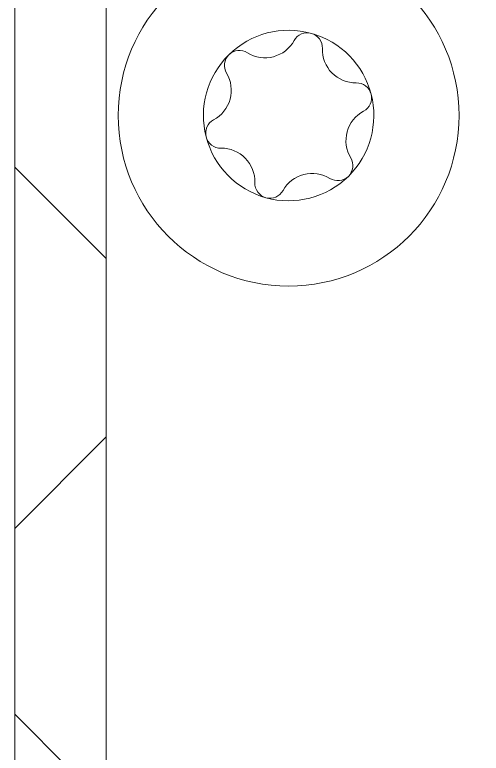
# Model space of a CAD drawing. Header units: millimetres. Extents: x 77 to 206, y 51 to 135.
# Drawn here: x 77.1 to 80.93, y 84.23 to 90.29 of the extents above; entities that cross this region are included whole.
import ezdxf

# ---------------------------------------------------------------- set-up
doc = ezdxf.new("R2010")
doc.units = ezdxf.units.MM

msp = doc.modelspace()

# ---------------------------------------------------------------- hatches: boundary and pattern name
at = {"linetype": 'Continuous', "lineweight": 0}
h = msp.add_hatch(dxfattribs=at)
h.set_pattern_fill('ANSI38', style=0)
edge = h.paths.add_edge_path(flags=0)
edge.add_line((107.8487, 95.9675), (77.0987, 95.9675))
edge.add_line((77.0987, 95.9675), (77.0987, 50.9675))
edge.add_line((77.0987, 50.9675), (138.5987, 50.9675))
edge.add_line((138.5987, 50.9675), (138.5987, 65.8769))
edge.add_spline(control_points=[(138.5987, 65.8769), (138.3623, 66.3568), (138.1121, 66.8376), (137.8487, 67.3188)], knot_values=[0.64695, 0.64695, 0.64695, 0.64695, 0.653933, 0.653933, 0.653933, 0.653933], weights=[1, 1, 1, 1], degree=3, periodic=0)
edge.add_line((137.8487, 67.3188), (137.8487, 54.2904))
edge.add_arc((136.3487, 52.9675), 2, 41.40962, 218.68219)
edge.add_line((134.7875, 51.7175), (80.91, 51.7175))
edge.add_arc((79.3487, 52.9675), 2, 321.31781, 498.59038)
edge.add_line((77.8487, 54.2904), (77.8487, 92.6447))
edge.add_arc((79.3487, 93.9675), 2, 221.40962, 398.68219)
edge.add_line((80.91, 95.2175), (109.0411, 95.2175))
edge.add_spline(control_points=[(109.0411, 95.2175), (108.645, 95.4699), (108.2475, 95.7199), (107.8487, 95.9675)], knot_values=[0.797767, 0.797767, 0.797767, 0.797767, 0.802379, 0.802379, 0.802379, 0.802379], weights=[1, 1, 1, 1], degree=3, periodic=0)
edge = h.paths.add_edge_path(flags=0)
edge.add_arc((79.3487, 93.9675), 0.8, 0, 360)
edge = h.paths.add_edge_path(flags=0)
edge.add_arc((136.3487, 52.9675), 0.8, 0, 360)
edge = h.paths.add_edge_path(flags=0)
edge.add_arc((79.3487, 52.9675), 0.8, 0, 360)

# ---------------------------------------------------------------- linework, layer by layer
at = {"color": 7, "linetype": 'Continuous', "lineweight": 15}
for p, q in [((77.0987, 95.9675), (77.0987, 50.9675)), ((77.8487, 54.2904), (77.8487, 92.6447))]:
    msp.add_line(p, q, dxfattribs=at)
msp.add_circle((79.3487, 89.4675), 1.4, dxfattribs=at)
for centre, radius, start, end in [((79.3487, 89.4675), 0.7, 74.51157, 134.51157), ((79.5026, 90.0228), 0.1238, 74.51157, 151.01249), ((79.3487, 89.4675), 0.7, 14.51157, 74.51157), ((79.5026, 90.0228), 0.1238, 358.01065, 74.51157), ((79.1552, 90.2153), 0.2734, 238.01065, 331.01249), ((79.8995, 90.009), 0.2734, 178.01065, 271.01249), ((79.3487, 89.4675), 0.7, 134.51157, 194.51157), ((78.9448, 89.8784), 0.1238, 134.51157, 211.01249), ((78.9448, 89.8784), 0.1238, 58.01065, 134.51157), ((78.6044, 89.6738), 0.2734, 298.01065, 31.01249), ((79.9066, 89.6119), 0.1238, 14.51157, 91.01249), ((79.3487, 89.4675), 0.7, 314.51157, 14.51157), ((79.9066, 89.6119), 0.1238, 298.01065, 14.51157), ((80.0931, 89.2613), 0.2734, 118.01065, 211.01249), ((78.7909, 89.3231), 0.1238, 118.01065, 194.51157), ((79.3487, 89.4675), 0.7, 194.51157, 254.51157), ((78.7909, 89.3231), 0.1238, 194.51157, 271.01249), ((78.7979, 88.926), 0.2734, 358.01065, 91.01249), ((79.7527, 89.0566), 0.1238, 314.51157, 31.01249), ((79.5423, 88.7198), 0.2734, 58.01065, 151.01249), ((79.3487, 89.4675), 0.7, 254.51157, 314.51157), ((79.7527, 89.0566), 0.1238, 238.01065, 314.51157), ((79.1949, 88.9122), 0.1238, 178.01065, 254.51157), ((79.1949, 88.9122), 0.1238, 254.51157, 331.01249)]:
    msp.add_arc(centre, radius, start, end, dxfattribs=at)

doc.saveas('drawing.dxf')
